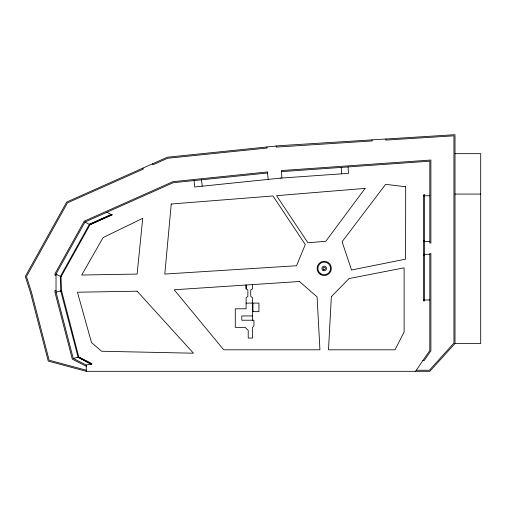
<?xml version="1.0" encoding="UTF-8"?>
<svg xmlns="http://www.w3.org/2000/svg" width="506" height="506" viewBox="0 0 506 506"><rect width="100%" height="100%" fill="white"/><g stroke="black" fill="none" stroke-linecap="round" stroke-linejoin="round"><path stroke-width="0.76" d="M246.099 288.882L246.099 285.023L246.099 288.882L247.87 289.951L247.87 296.377L246.099 297.711L246.099 308.805L235.284 308.805L235.284 327.357L245.17 327.357L248.225 330.412L248.225 338.065L252.507 338.065L252.507 327.54L253.936 325.934L253.936 320.222L241.805 320.222L241.805 315.94L252.507 315.94M91.023 364.124L78.082 357.179L91.023 364.124L91.858 363.903L86.26 365.054L73.243 358.438L56.027 292.145L56.027 274.062L85.002 222.007L173.191 182.723L267.541 173.008L267.541 171.932L172.913 181.673L84.236 221.173L54.958 273.784L54.958 275.194L56.027 275.194M89.461 224.221L60.372 276.485L60.72 290.925L61.605 290.925M91.858 363.903L78.847 357.287L61.549 290.71L61.011 276.839L90.1 224.575L89.448 224.24L111.478 214.474L112.073 214.803L89.986 224.784L85.002 222.007M111.478 214.474L89.347 224.424M415.527 371.315L429.815 350.487L429.815 253.544L430.884 253.544L430.884 350.822L424.224 360.531L422.921 360.531M455.008 343.517L429.815 371.315L86.26 371.315L48.247 361.094L30.335 292.145L25.3 276.447L66.716 202.027L167.265 157.239L279.691 145.665L455.008 134.685L455.008 343.517L480.7 343.517L480.7 153.666L455.008 153.666M90.093 224.594L112.073 214.803M56.027 292.145L61.549 290.71M73.243 358.438L78.772 357.002L91.782 363.618M78.847 357.287L78.139 357.394L60.72 290.925M280.349 178.144L194.709 186.961L194.051 180.572M281.431 171.635L429.815 161.18L429.815 243.025L430.884 243.025L430.884 160.035L281.431 170.56L281.88 178.036M280.141 178.156L348.507 173.343L348.058 166.942M455.008 194.076L480.7 194.076M423.497 195.778L429.815 195.778M423.497 240.552L424.572 240.552M423.497 241.463L429.815 241.463M423.497 254.309L429.815 254.309M423.497 255.214L424.572 255.214M56.027 290.488L54.958 290.488L54.958 292.285L72.333 359.171L86.26 366.255M423.497 299.988L429.815 299.988M246.099 303.094L258.933 303.094L258.933 311.658L252.507 311.658M416.261 370.247L429.411 370.247L453.939 343.03L453.939 135.823L385.926 140.086L385.926 139.011M86.26 370.209L49.126 360.221L31.366 291.848L26.464 276.561L67.481 202.855L143.287 169.093L142.837 168.118M106.981 212.216L111.965 214.993M60.486 276.276L61.125 276.637M56.027 274.062L61.011 276.839M152.445 163.843L153.002 164.766L167.543 158.289L266.997 148.049L266.997 146.968M276.086 146.038L276.194 147.101L372.119 140.946L372.119 139.877M267.541 173.008L268.199 179.396M201.552 179.801L202.21 186.189M341.227 167.423L341.683 173.824M252.968 303.094L252.968 311.658M252.507 284.6L252.507 288.882L250.723 289.951L250.723 296.377L252.507 297.711L252.507 320.222M86.26 365.054L86.26 371.315M405.692 186.771L405.603 259.142L351.556 269.989L342.088 241.741L385.629 184.336L405.692 186.771M331.354 296.586L328.502 349.791L395.059 349.791L404.123 331.911L404.123 267.819L349.096 278.547L331.354 296.586M171.237 204L164.811 274.05L296.548 265.745L305.276 244.524L272.962 195.974L171.237 204M142.724 218.314L137.113 274.062L81.713 275.024L103.129 237.561L142.724 218.314M365.104 188.384L325.801 241.267L307.92 242.766L276.573 195.677L365.104 188.384M299.394 281.5L174.172 289.774L223.69 349.791L319.937 349.791L317.085 296.883L299.394 281.5M137.113 291.19L77.437 292.221L91.504 342.549L101.573 351.24L193.475 353.213L137.113 291.19M424.572 194.867L423.497 194.867L423.497 300.899L424.572 300.899L424.572 194.867M320.317 274.404A7.135 7.135 0 0 0 331.354 268.831A7.135 7.135 0 0 0 321.013 262.064A7.135 7.135 0 0 0 320.317 274.404M320.734 273.765A6.369 6.369 0 0 0 330.582 268.794A6.369 6.369 0 0 0 321.354 262.747A6.369 6.369 0 0 0 320.734 273.765M322.961 270.368A2.315 2.315 0 0 0 326.534 268.566A2.315 2.315 0 0 0 323.182 266.365A2.315 2.315 0 0 0 322.961 270.368M323.593 269.401A1.157 1.157 0 0 0 325.383 268.496A1.157 1.157 0 0 0 323.707 267.402A1.157 1.157 0 0 0 323.593 269.401"/></g></svg>
